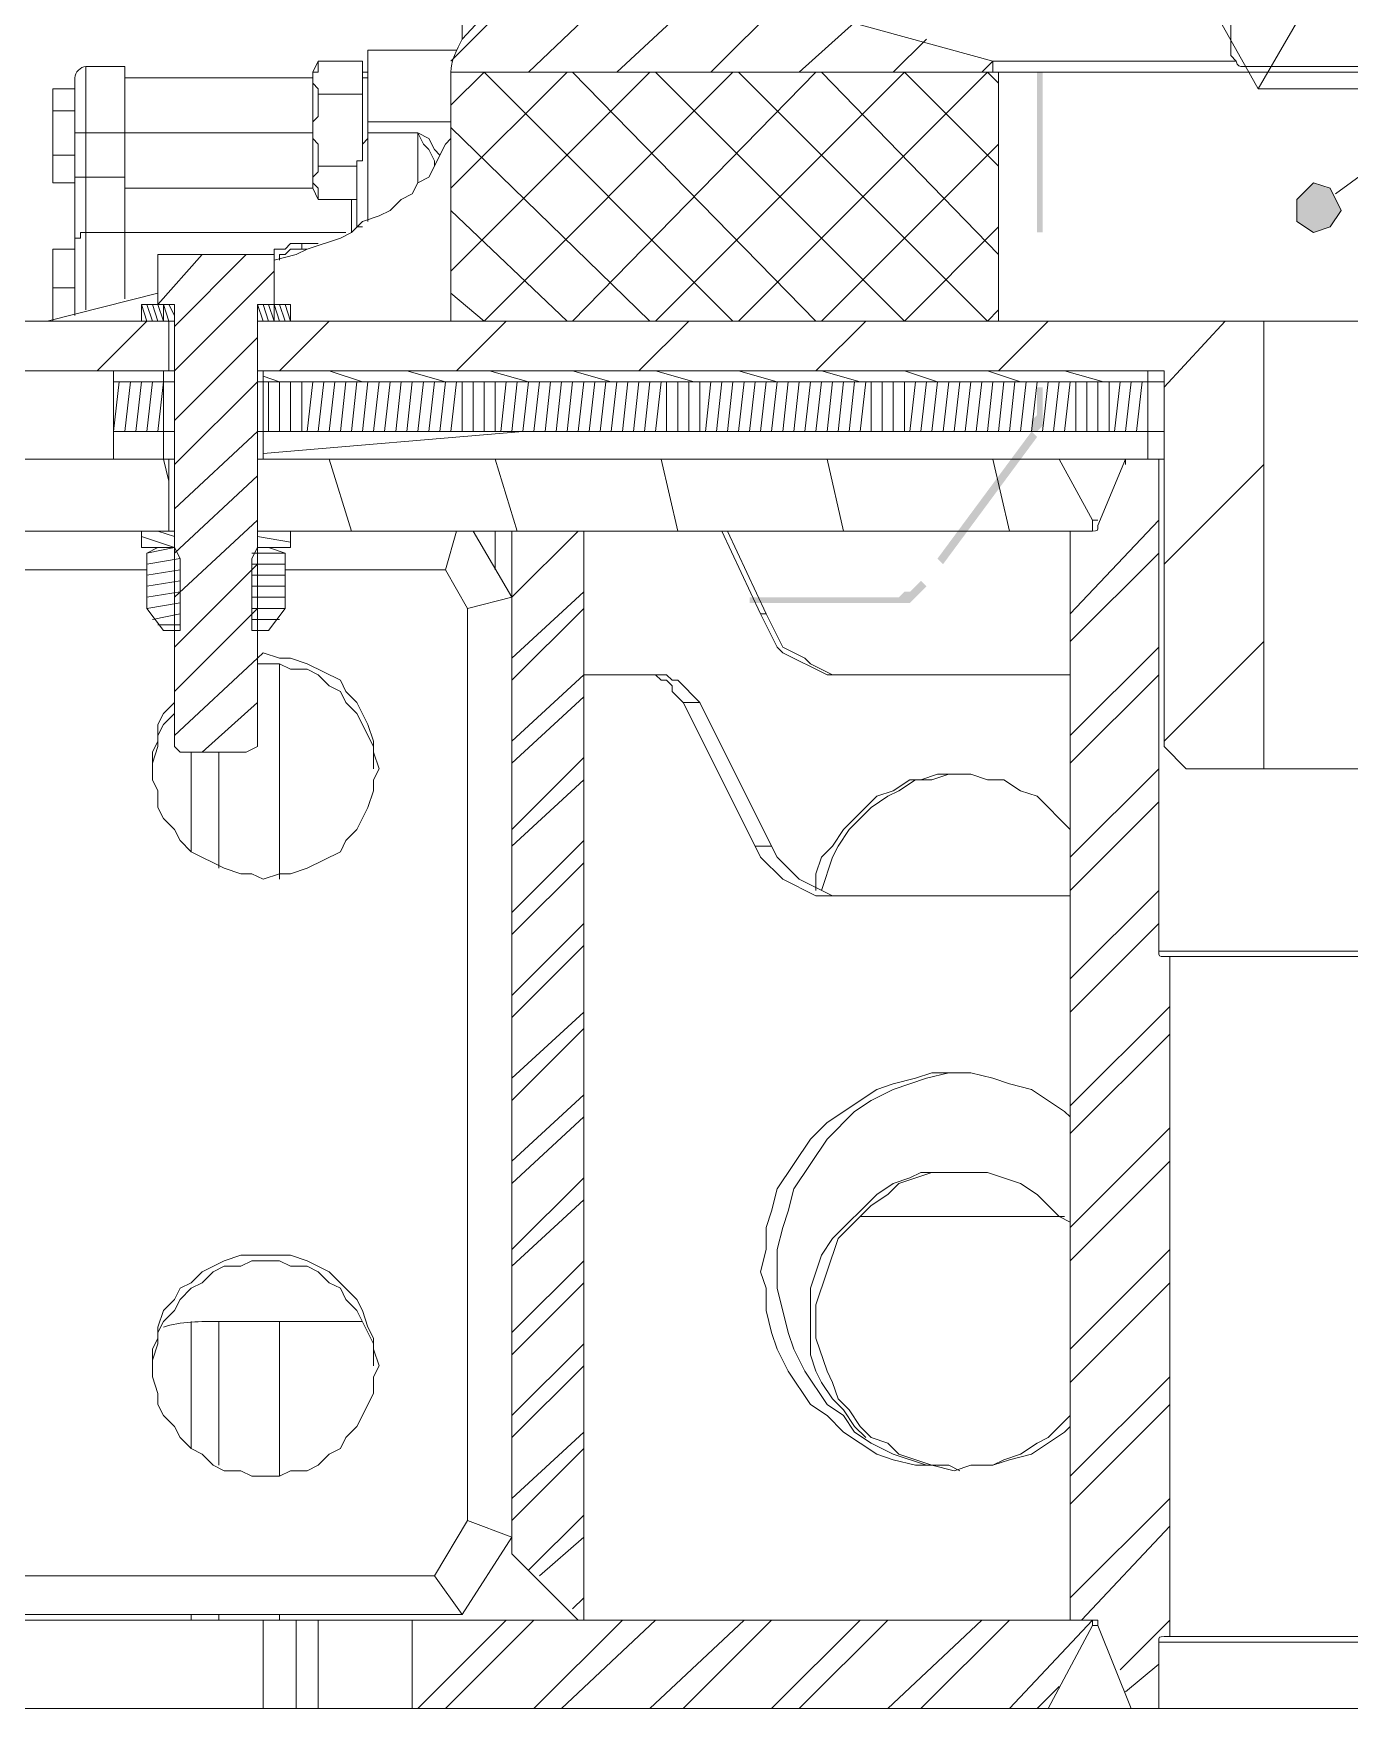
# Model space of a CAD drawing. Header units: millimetres. Extents: x 25083 to 52777, y 24772 to 45779.
# Drawn here: x 46236.4 to 46324.7, y 38561.6 to 38674.1 of the extents above; entities that cross this region are included whole.
import ezdxf

# ---------------------------------------------------------------- set-up
doc = ezdxf.new("R2010")
doc.units = ezdxf.units.MM

# ---------------------------------------------------------------- blocks, each defined once
blk = doc.blocks.new('zw$F4C5')
h = blk.add_hatch(color=7)
edge = h.paths.add_edge_path(flags=0)
edge.add_spline(control_points=[(193.48, 203.5), (193.48, 203.5), (193.48, 192.74), (193.48, 192.74), (193.48, 192.74), (193.85, 192.74), (193.85, 192.74), (193.85, 192.74), (193.85, 203.5), (193.85, 203.5), (193.85, 203.5), (193.48, 203.5), (193.48, 203.5), (193.48, 203.5), (193.48, 203.5), (193.48, 203.5)], knot_values=[0, 0, 0, 0, 1, 1, 1, 2, 2, 2, 3, 3, 3, 4, 4, 4, 5, 5, 5, 5], degree=3, periodic=0)
edge = h.paths.add_edge_path(flags=0)
edge.add_spline(control_points=[(193.48, 182.34), (193.48, 182.34), (193.48, 181.59), (193.48, 181.59), (193.48, 181.59), (193.85, 181.59), (193.85, 181.59), (193.85, 181.59), (193.85, 182.34), (193.85, 182.34), (193.85, 182.34), (193.48, 182.34), (193.48, 182.34), (193.48, 182.34), (193.48, 182.34), (193.48, 182.34)], knot_values=[0, 0, 0, 0, 1, 1, 1, 2, 2, 2, 3, 3, 3, 4, 4, 4, 5, 5, 5, 5], degree=3, periodic=0)
h = blk.add_hatch(color=7)
h.dxf.hatch_style = 2
h.paths.add_polyline_path([(213.9, 194.22), (213.16, 195.71), (212.05, 196.08), (210.93, 194.96), (210.93, 193.48), (212.05, 192.74), (213.16, 193.11)])
h = blk.add_hatch(color=7)
h.dxf.hatch_style = 2
h.paths.add_polyline_path([(193.48, 181.59), (193.48, 180.48), (193.11, 180.11), (193.11, 179.37), (193.48, 179.37), (193.85, 179.74), (193.85, 181.59)])
h = blk.add_hatch(color=7)
h.dxf.hatch_style = 2
h.paths.add_polyline_path([(193.11, 179.37), (186.79, 170.83), (187.16, 170.45), (193.48, 179)])
h = blk.add_hatch(color=7)
h.dxf.hatch_style = 2
h.paths.add_polyline_path([(185.68, 169.34), (184.94, 168.6), (184.57, 168.6), (184.19, 168.23), (183.45, 168.23), (183.45, 167.85), (184.94, 167.85), (186.05, 168.97)])
h = blk.add_hatch(color=7)
h.dxf.hatch_style = 2
h.paths.add_polyline_path([(183.45, 168.23), (174.17, 168.23), (174.17, 167.85), (183.45, 167.85)])
at = {"color": 7, "lineweight": 0}
for points in [[(208.33, 202.39), (223.19, 228.01)], [(167.11, 217.25), (154.11, 204.25)], [(208.33, 202.39), (201.65, 214.27)], [(167.11, 210.93), (159.31, 203.5)], [(170.45, 208.33), (165.25, 203.5)], [(176.4, 208.33), (171.57, 203.5)], [(181.22, 206.85), (177.51, 203.5)], [(186.05, 205.73), (183.82, 203.5)], [(190.51, 204.25), (189.76, 203.5)], [(156.34, 203.5), (154.11, 201.28)], [(161.91, 203.5), (154.11, 195.71)], [(167.48, 203.5), (154.11, 190.14)], [(173.05, 203.5), (156.34, 186.79)], [(156.34, 203.5), (173.05, 186.79)], [(178.62, 203.5), (162.28, 186.79)], [(162.28, 203.5), (178.62, 186.79)], [(184.57, 203.5), (167.85, 186.79)], [(167.85, 203.5), (184.57, 186.79)], [(190.14, 203.5), (173.42, 186.79)], [(173.42, 203.5), (190.14, 186.79)], [(179, 203.5), (190.88, 191.25)], [(184.57, 203.5), (190.88, 197.19)], [(190.14, 203.5), (190.88, 202.76)], [(223.19, 202.39), (208.33, 202.39)], [(213.53, 195.33), (223.19, 202.39)], [(154.11, 199.79), (167.48, 186.79)], [(190.88, 198.68), (179, 186.79)], [(154.11, 194.22), (161.91, 186.79)], [(190.88, 193.11), (184.57, 186.79)], [(137.4, 191.25), (134.43, 187.91)], [(140.37, 191.25), (135.55, 186.42)], [(142.23, 190.14), (135.55, 183.45)], [(154.11, 188.65), (156.34, 186.79)], [(133.69, 186.79), (130.35, 183.45)], [(133.32, 186.79), (133.32, 187.91)], [(133.69, 186.79), (133.32, 187.91)], [(134.06, 186.79), (133.69, 187.91)], [(134.43, 186.79), (134.06, 187.91)], [(134.8, 186.79), (134.43, 187.91)], [(134.8, 186.79), (134.8, 187.91)], [(135.17, 186.79), (134.8, 187.91)], [(135.55, 187.16), (135.17, 187.91)], [(141.49, 186.79), (141.12, 187.91)], [(141.12, 186.79), (141.12, 187.16)], [(141.86, 186.79), (141.49, 187.91)], [(142.23, 186.79), (141.86, 187.91)], [(142.23, 186.79), (142.23, 187.91)], [(142.6, 186.79), (142.23, 187.91)], [(142.97, 186.79), (142.6, 187.91)], [(145.94, 186.79), (142.6, 183.45)], [(143.34, 186.79), (142.97, 187.91)], [(143.34, 187.54), (143.34, 187.91)], [(157.83, 186.79), (154.49, 183.45)], [(170.08, 186.79), (166.74, 183.45)], [(181.97, 186.79), (178.62, 183.45)], [(190.88, 187.54), (190.14, 186.79)], [(194.22, 186.79), (190.88, 183.45)], [(206.1, 186.79), (202.02, 182.34)], [(141.12, 185.68), (135.55, 180.11)], [(145.94, 183.45), (148.17, 182.71)], [(151.14, 183.45), (153.74, 182.71)], [(156.71, 183.45), (159.31, 182.71)], [(162.28, 183.45), (164.88, 182.71)], [(167.85, 183.45), (170.45, 182.71)], [(173.42, 183.45), (176.02, 182.71)], [(179, 183.45), (181.59, 182.71)], [(184.57, 183.45), (186.79, 182.71)], [(190.14, 183.45), (192.36, 182.71)], [(195.33, 183.45), (197.93, 182.71)], [(131.83, 182.71), (131.46, 179.37)], [(131.46, 182.71), (131.83, 182.71)], [(132.58, 182.71), (132.2, 179.37)], [(133.32, 182.71), (132.95, 179.37)], [(134.06, 182.71), (133.69, 179.37)], [(134.8, 182.71), (134.43, 179.37)], [(141.12, 182.71), (135.55, 177.14)], [(141.49, 183.08), (142.6, 182.71)], [(141.86, 182.71), (141.86, 179.37)], [(142.6, 182.71), (142.6, 179.37)], [(143.34, 182.71), (143.34, 179.37)], [(144.09, 182.71), (144.09, 179.37)], [(144.83, 182.71), (144.46, 179.37)], [(145.57, 182.71), (145.2, 179.37)], [(146.32, 182.71), (145.94, 179.37)], [(147.06, 182.71), (146.69, 179.37)], [(147.8, 182.71), (147.43, 179.37)], [(148.54, 182.71), (148.17, 179.37)], [(149.29, 182.71), (148.91, 179.37)], [(150.03, 182.71), (149.66, 179.37)], [(150.77, 182.71), (150.4, 179.37)], [(151.51, 182.71), (151.14, 179.37)], [(152.26, 182.71), (151.89, 179.37)], [(153, 182.71), (152.63, 179.37)], [(153.74, 182.71), (153.37, 179.37)], [(154.49, 182.71), (154.11, 179.37)], [(154.86, 182.71), (154.86, 179.37)], [(155.6, 182.71), (155.6, 179.37)], [(156.34, 182.71), (156.34, 179.37)], [(157.08, 182.71), (157.08, 179.37)], [(157.83, 182.71), (157.46, 179.37)], [(158.57, 182.71), (158.2, 179.37)], [(159.31, 182.71), (158.94, 179.37)], [(160.06, 182.71), (159.68, 179.37)], [(160.8, 182.71), (160.43, 179.37)], [(161.54, 182.71), (161.17, 179.37)], [(162.28, 182.71), (161.91, 179.37)], [(163.03, 182.71), (162.66, 179.37)], [(163.77, 182.71), (163.4, 179.37)], [(164.51, 182.71), (164.14, 179.37)], [(165.25, 182.71), (164.88, 179.37)], [(166, 182.71), (165.63, 179.37)], [(166.74, 182.71), (166.37, 179.37)], [(167.48, 182.71), (167.11, 179.37)], [(168.23, 182.71), (167.85, 179.37)], [(168.6, 182.71), (168.6, 179.37)], [(169.34, 182.71), (169.34, 179.37)], [(170.08, 182.71), (170.08, 179.37)], [(170.83, 182.71), (170.83, 179.37)], [(171.57, 182.71), (171.2, 179.37)], [(172.31, 182.71), (171.94, 179.37)], [(173.05, 182.71), (172.68, 179.37)], [(173.8, 182.71), (173.42, 179.37)], [(174.54, 182.71), (174.17, 179.37)], [(175.28, 182.71), (174.91, 179.37)], [(176.02, 182.71), (175.65, 179.37)], [(176.77, 182.71), (176.4, 179.37)], [(177.51, 182.71), (177.14, 179.37)], [(178.25, 182.71), (177.88, 179.37)], [(179, 182.71), (178.62, 179.37)], [(179.74, 182.71), (179.37, 179.37)], [(180.48, 182.71), (180.11, 179.37)], [(181.22, 182.71), (180.85, 179.37)], [(181.97, 182.71), (181.59, 179.37)], [(182.34, 182.71), (182.34, 179.37)], [(183.08, 182.71), (183.08, 179.37)], [(183.82, 182.71), (183.82, 179.37)], [(184.57, 182.71), (184.57, 179.37)], [(185.31, 182.71), (184.94, 179.37)], [(186.05, 182.71), (185.68, 179.37)], [(186.79, 182.71), (186.42, 179.37)], [(187.54, 182.71), (187.16, 179.37)], [(188.28, 182.71), (187.91, 179.37)], [(189.02, 182.71), (188.65, 179.37)], [(189.76, 182.71), (189.39, 179.37)], [(190.51, 182.71), (190.14, 179.37)], [(191.25, 182.71), (190.88, 179.37)], [(191.99, 182.71), (191.62, 179.37)], [(192.74, 182.71), (192.36, 179.37)], [(193.48, 182.71), (193.11, 179.37)], [(194.22, 182.71), (193.85, 179.37)], [(194.96, 182.71), (194.59, 179.37)], [(195.71, 182.71), (195.33, 179.37)], [(196.08, 182.71), (196.08, 179.37)], [(196.82, 182.71), (196.82, 179.37)], [(197.56, 182.71), (197.56, 179.37)], [(198.31, 182.71), (198.31, 179.37)], [(199.05, 182.71), (198.68, 179.37)], [(199.79, 182.71), (199.42, 179.37)], [(200.53, 182.71), (200.16, 179.37)], [(141.12, 179.37), (135.55, 174.17)], [(158.94, 179.37), (141.49, 177.88)], [(135.17, 176.02), (134.8, 177.51)], [(142.23, 177.51), (142.97, 177.51)], [(147.43, 172.68), (145.94, 177.51)], [(153.74, 177.51), (154.49, 177.51)], [(158.57, 172.68), (157.08, 177.51)], [(165.25, 177.51), (166, 177.51)], [(169.34, 172.68), (168.23, 177.51)], [(176.77, 177.51), (177.51, 177.51)], [(180.48, 172.68), (179.37, 177.51)], [(188.28, 177.51), (189.02, 177.51)], [(191.62, 172.68), (190.51, 177.51)], [(199.42, 177.51), (199.42, 177.14)], [(199.79, 177.51), (200.16, 177.51)], [(208.7, 177.14), (202.02, 170.45)], [(141.12, 176.4), (135.55, 171.2)], [(141.12, 173.42), (135.55, 168.23)], [(201.65, 173.42), (195.71, 167.11)], [(133.32, 172.31), (135.55, 171.57)], [(134.43, 172.68), (135.55, 172.31)], [(141.12, 172.31), (143.34, 171.94)], [(162.66, 172.68), (158.2, 168.23)], [(135.55, 171.57), (133.69, 171.2)], [(142.97, 171.2), (140.75, 171.2)], [(141.12, 171.57), (141.49, 171.57)], [(201.65, 171.2), (195.71, 165.25)], [(135.92, 170.83), (133.69, 170.45)], [(135.92, 170.08), (133.69, 169.71)], [(141.12, 170.45), (135.55, 164.88)], [(142.97, 170.45), (140.75, 170.45)], [(135.92, 169.34), (133.69, 168.97)], [(142.97, 169.71), (140.75, 169.71)], [(142.97, 168.97), (140.75, 168.97)], [(135.92, 168.6), (133.69, 168.23)], [(135.92, 167.85), (133.69, 167.48)], [(142.97, 168.23), (140.75, 168.23)], [(163.03, 168.6), (158.2, 164.14)], [(135.92, 167.11), (134.06, 166.74)], [(141.12, 167.48), (135.55, 161.91)], [(142.97, 167.48), (140.75, 167.48)], [(142.6, 166.74), (140.75, 166.74)], [(163.03, 167.48), (158.2, 162.66)], [(135.92, 166.37), (134.43, 166.37)], [(201.65, 164.88), (195.71, 158.94)], [(208.7, 165.25), (202.02, 158.57)], [(141.12, 164.14), (135.55, 158.94)], [(163.03, 163.03), (158.2, 158.57)], [(201.65, 163.03), (195.71, 157.08)], [(141.12, 161.17), (137.4, 157.83)], [(163.03, 161.54), (158.2, 157.08)], [(163.03, 157.46), (158.2, 152.63)], [(201.65, 156.71), (195.71, 150.77)], [(163.03, 155.97), (158.2, 151.51)], [(201.65, 154.49), (195.71, 148.54)], [(163.03, 151.89), (158.2, 147.06)], [(163.03, 150.4), (158.2, 145.57)], [(201.65, 148.54), (195.71, 142.6)], [(163.03, 146.32), (158.2, 141.49)], [(201.65, 146.32), (195.71, 140.37)], [(163.03, 144.83), (158.2, 140)], [(202.39, 140.75), (195.71, 134.06)], [(163.03, 140.37), (158.2, 135.92)], [(163.03, 139.26), (158.2, 134.43)], [(202.39, 138.89), (195.71, 132.2)], [(163.03, 134.8), (158.2, 130.35)], [(163.03, 133.32), (158.2, 128.86)], [(202.39, 132.58), (195.71, 125.89)], [(202.39, 130.35), (195.71, 123.66)], [(163.03, 129.23), (158.2, 124.41)], [(163.03, 127.75), (158.2, 123.29)], [(202.39, 124.41), (195.71, 117.72)], [(163.03, 123.66), (158.2, 118.83)], [(163.03, 122.18), (158.2, 117.35)], [(202.39, 122.18), (195.71, 115.49)], [(163.03, 118.09), (158.2, 113.26)], [(163.03, 116.61), (158.2, 111.78)], [(202.39, 115.86), (195.71, 109.18)], [(202.39, 114.01), (195.71, 107.32)], [(163.03, 112.15), (158.2, 107.69)], [(163.03, 111.04), (158.2, 106.21)], [(202.39, 107.69), (195.71, 101.01)], [(163.03, 106.58), (159.31, 102.87)], [(202.39, 105.84), (196.45, 99.52)], [(163.03, 105.09), (160.06, 102.5)], [(163.03, 101.01), (162.28, 100.27)], [(151.89, 99.52), (151.51, 99.52)], [(157.83, 99.52), (151.89, 93.58)], [(159.68, 99.52), (153.74, 93.58)], [(165.63, 99.52), (159.68, 93.58)], [(167.85, 99.52), (161.54, 93.58)], [(173.8, 99.52), (167.48, 93.58)], [(175.65, 99.52), (169.71, 93.58)], [(181.59, 99.52), (175.65, 93.58)], [(183.45, 99.52), (177.51, 93.58)], [(189.76, 99.52), (183.45, 93.58)], [(191.62, 99.52), (185.68, 93.58)], [(197.19, 99.52), (191.62, 93.58)], [(202.39, 99.52), (199.05, 96.18)], [(201.65, 96.55), (199.42, 94.7)], [(194.96, 95.07), (193.48, 93.58)]]:
    blk.add_lwpolyline(points, dxfattribs=at)
at = {"color": 7, "lineweight": 5}
for points in [[(164.51, 216.13), (154.86, 205.73)], [(190.51, 204.25), (175.65, 208.33)], [(154.86, 207.96), (154.86, 205.73)], [(206.48, 207.59), (206.48, 204.62)], [(148.54, 193.48), (148.54, 204.99)], [(154.49, 204.99), (148.54, 204.99)], [(154.49, 204.99), (148.54, 204.99)], [(129.6, 187.54), (129.6, 203.88)], [(132.2, 203.88), (129.6, 203.88)], [(132.2, 188.28), (132.2, 203.88)], [(145.2, 204.25), (145.2, 203.5), (144.83, 203.5), (144.83, 203.13)], [(144.83, 203.5), (145.2, 204.25)], [(144.83, 203.5), (145.2, 204.25)], [(148.17, 204.25), (145.2, 204.25)], [(148.17, 204.25), (145.2, 204.25)], [(148.17, 197.93), (148.17, 204.25)], [(190.51, 204.25), (190.51, 203.5)], [(190.51, 204.25), (206.85, 204.25)], [(216.13, 203.88), (207.22, 203.88)], [(128.86, 187.16), (128.86, 203.13)], [(144.83, 203.13), (132.2, 203.13)], [(144.83, 195.71), (144.83, 203.5)], [(144.83, 203.13), (144.83, 202.76), (145.2, 202.39), (145.2, 202.02)], [(148.17, 203.5), (148.54, 203.5)], [(148.54, 203.5), (148.17, 203.5)], [(148.17, 203.5), (148.17, 198.68)], [(148.17, 203.13), (148.54, 203.13)], [(154.11, 203.5), (154.11, 186.79)], [(154.11, 203.5), (269.24, 203.5)], [(190.88, 203.5), (190.88, 186.79)], [(127.38, 201.65), (127.38, 202.39)], [(128.86, 202.39), (127.38, 202.39)], [(127.38, 202.39), (127.38, 202.02)], [(127.38, 196.82), (127.38, 202.02)], [(127.38, 200.91), (127.38, 201.65)], [(145.2, 202.02), (145.2, 200.53), (144.83, 200.16), (144.83, 199.79)], [(148.17, 202.02), (145.2, 202.02)], [(127.38, 199.42), (127.38, 200.91)], [(128.86, 200.91), (127.38, 200.91)], [(127.38, 197.93), (127.38, 199.42)], [(128.86, 199.42), (129.6, 199.42)], [(129.6, 199.42), (144.83, 199.42)], [(154.11, 199.42), (154.11, 199.05), (153.74, 198.68), (152.63, 196.45), (151.89, 196.08), (151.51, 195.33), (150.77, 194.96), (150.03, 194.22), (149.29, 193.85), (148.17, 193.48), (147.43, 192.74), (146.69, 192.36), (144.46, 191.62), (143.72, 191.25)], [(144.83, 199.79), (144.83, 199.05), (145.2, 198.68), (145.2, 197.19)], [(154.11, 200.16), (148.54, 200.16)], [(151.89, 199.42), (148.54, 199.42)], [(151.89, 196.08), (151.89, 199.42)], [(151.89, 199.42), (152.26, 198.68), (152.63, 198.31), (153, 197.56), (153, 197.19)], [(151.89, 199.42), (152.63, 199.05), (153, 198.31), (153.37, 197.93)], [(147.8, 196.82), (147.8, 197.56), (148.17, 197.56), (148.17, 198.68), (148.54, 199.05)], [(127.38, 197.19), (127.38, 197.93)], [(128.86, 197.93), (127.38, 197.93)], [(127.38, 196.08), (127.38, 197.19)], [(145.2, 197.19), (145.2, 196.82), (144.83, 196.45), (144.83, 196.08)], [(147.8, 197.19), (145.2, 197.19)], [(127.38, 196.08), (127.38, 196.82)], [(128.86, 196.08), (127.38, 196.08)], [(128.86, 196.45), (129.6, 196.45)], [(132.2, 196.45), (129.6, 196.45)], [(144.83, 196.08), (145.2, 195.71), (145.2, 194.96)], [(147.8, 193.11), (147.8, 196.82)], [(132.2, 195.71), (144.83, 195.71)], [(144.83, 195.71), (145.2, 194.96)], [(147.8, 194.96), (145.2, 194.96)], [(147.43, 194.96), (147.43, 192.74)], [(128.86, 191.99), (128.86, 192.36), (129.23, 192.36), (129.23, 192.74), (129.6, 192.74)], [(132.2, 192.74), (129.6, 192.74)], [(132.2, 192.74), (147.06, 192.74)], [(147.8, 193.48), (147.8, 193.11), (148.17, 193.11)], [(127.38, 186.79), (127.38, 191.62)], [(127.38, 190.14), (127.38, 191.62)], [(128.86, 191.62), (127.38, 191.62)], [(144.09, 191.99), (143.34, 191.99), (142.97, 191.62), (142.23, 191.62), (142.23, 191.25), (141.86, 191.25)], [(144.09, 191.62), (143.34, 191.62), (142.97, 191.25), (142.6, 191.25), (142.6, 190.88)], [(144.09, 191.62), (144.09, 191.99)], [(145.2, 191.99), (144.09, 191.99)], [(144.46, 191.62), (144.09, 191.62)], [(134.43, 191.25), (134.43, 187.91)], [(134.43, 191.25), (142.23, 191.25)], [(142.23, 191.25), (142.23, 187.91)], [(143.72, 191.25), (142.23, 190.88)], [(127.38, 189.02), (127.38, 190.14)], [(134.43, 188.65), (127, 186.79)], [(127.38, 187.54), (127.38, 189.02)], [(128.86, 189.02), (127.38, 189.02)], [(121.43, 186.79), (135.55, 186.79)], [(127.38, 186.79), (127.38, 187.54)], [(133.32, 186.79), (133.32, 187.91)], [(133.32, 187.91), (135.55, 187.91)], [(135.17, 183.45), (135.17, 186.79)], [(135.55, 186.79), (135.55, 187.91)], [(135.55, 158.2), (135.55, 187.54)], [(141.12, 186.79), (141.12, 187.91)], [(141.12, 187.91), (143.34, 187.91)], [(141.12, 158.2), (141.12, 187.54)], [(141.12, 183.45), (141.12, 186.79)], [(141.12, 186.79), (274.81, 186.79)], [(141.86, 187.91), (142.23, 187.91)], [(143.34, 186.79), (143.34, 187.91)], [(208.7, 156.71), (208.7, 186.79)], [(135.55, 183.45), (121.43, 183.45)], [(131.46, 183.45), (131.46, 177.51)], [(134.8, 183.45), (134.8, 177.51)], [(202.02, 183.45), (141.12, 183.45)], [(141.49, 183.45), (141.49, 177.51)], [(200.91, 183.45), (200.91, 177.51)], [(202.02, 183.45), (202.02, 158.2)], [(135.55, 182.71), (131.46, 182.71)], [(202.02, 182.71), (141.12, 182.71)], [(135.55, 179.37), (131.46, 179.37)], [(202.02, 179.37), (141.12, 179.37)], [(114.75, 177.51), (135.55, 177.51)], [(135.55, 177.51), (131.46, 177.51)], [(135.17, 177.51), (135.17, 172.68)], [(141.12, 177.51), (141.12, 172.68)], [(141.12, 177.51), (202.02, 177.51)], [(202.02, 177.51), (141.12, 177.51)], [(194.96, 177.51), (197.19, 173.42)], [(197.56, 173.05), (199.42, 177.51)], [(201.65, 177.51), (201.65, 144.46)], [(197.19, 173.42), (197.19, 172.68)], [(197.56, 173.42), (197.19, 173.42)], [(109.92, 172.68), (135.55, 172.68)], [(133.32, 172.68), (133.32, 171.57)], [(135.55, 172.68), (135.55, 171.57)], [(141.12, 172.68), (141.12, 171.57)], [(141.12, 172.68), (197.19, 172.68)], [(143.34, 172.68), (143.34, 171.57)], [(154.49, 172.68), (153.74, 170.08)], [(158.2, 168.23), (155.6, 172.68)], [(157.08, 170.08), (157.08, 172.68)], [(158.2, 103.98), (158.2, 172.68)], [(162.66, 172.68), (158.2, 168.23)], [(163.03, 172.68), (163.03, 99.52)], [(163.03, 163.03), (163.03, 172.68)], [(172.31, 172.68), (174.91, 167.11)], [(172.68, 172.68), (175.28, 167.11)], [(195.71, 99.52), (195.71, 172.68)], [(133.32, 171.57), (135.55, 171.57)], [(134.43, 171.57), (133.69, 171.2)], [(133.69, 171.2), (133.69, 167.48)], [(135.55, 171.57), (135.92, 170.83)], [(141.12, 171.57), (140.75, 170.83)], [(141.12, 171.57), (143.34, 171.57)], [(141.86, 171.57), (142.97, 171.2)], [(142.97, 171.2), (142.97, 167.48)], [(133.69, 170.08), (116.61, 170.08)], [(135.92, 170.83), (135.92, 166)], [(140.75, 170.83), (140.75, 166)], [(153.74, 170.08), (142.97, 170.08)], [(155.23, 167.48), (153.74, 170.08)], [(155.23, 167.48), (158.2, 168.23)], [(133.69, 167.48), (134.8, 166)], [(142.97, 167.48), (141.86, 166)], [(155.23, 106.21), (155.23, 167.48)], [(180.85, 163.03), (179.37, 163.03), (176.4, 164.51), (176.02, 164.88), (174.91, 167.11)], [(174.91, 167.11), (175.28, 167.11)], [(175.28, 167.11), (176.4, 164.88), (177.88, 164.14), (178.25, 163.77), (179.74, 163.03), (180.48, 163.03)], [(134.8, 166), (135.92, 166)], [(140.75, 166), (141.86, 166)], [(141.49, 164.51), (141.12, 164.14)], [(149.29, 156.71), (148.91, 157.83), (148.91, 158.57), (148.54, 159.68), (147.8, 161.17), (147.06, 161.91), (146.69, 162.66), (144.46, 163.77), (143.34, 164.14), (142.6, 164.14), (141.49, 164.51)], [(141.49, 163.77), (141.12, 163.77)], [(148.91, 156.71), (148.91, 158.2), (147.8, 160.43), (147.06, 161.17), (146.69, 161.91), (145.94, 162.28), (145.2, 163.03), (144.46, 163.4), (143.34, 163.4), (142.6, 163.77), (141.49, 163.77)], [(142.6, 163.77), (142.6, 149.29)], [(163.03, 163.03), (167.85, 163.03)], [(169.71, 161.17), (168.97, 161.91), (168.97, 162.28), (168.6, 162.66), (168.23, 162.66), (167.85, 163.03), (166.74, 163.03)], [(167.85, 163.03), (168.6, 163.03), (168.97, 162.66), (169.34, 162.66), (170.83, 161.17)], [(180.48, 163.03), (181.22, 163.03)], [(180.85, 163.03), (195.33, 163.03)], [(195.71, 163.03), (195.33, 163.03)], [(135.55, 161.17), (134.8, 160.43), (134.43, 159.68), (134.43, 158.57), (134.06, 157.83), (134.06, 156.71)], [(174.54, 151.51), (169.71, 161.17)], [(169.71, 161.17), (170.83, 161.17)], [(175.65, 151.51), (170.83, 161.17)], [(135.55, 160.8), (135.55, 160.43), (134.8, 159.68), (134.43, 158.94), (134.43, 158.2), (134.06, 157.08)], [(135.92, 157.83), (135.55, 158.2)], [(135.92, 157.83), (140.37, 157.83)], [(136.66, 157.83), (136.66, 151.14)], [(138.52, 150.03), (138.52, 157.83)], [(140.37, 157.83), (141.12, 158.2)], [(203.5, 156.71), (202.02, 158.2)], [(134.06, 157.08), (134.06, 156.71)], [(134.06, 156.71), (134.06, 155.97), (134.43, 155.23), (134.43, 154.11), (134.8, 153.37), (135.55, 152.63), (135.92, 151.89), (136.66, 151.14), (138.89, 150.03), (140, 149.66), (140.75, 149.66), (141.49, 149.29)], [(141.49, 149.29), (142.6, 149.66), (143.34, 149.66), (144.46, 150.03), (146.69, 151.14), (147.06, 151.89), (147.8, 152.63), (148.54, 154.11), (148.91, 155.23), (148.91, 155.97), (149.29, 156.71)], [(203.5, 156.71), (219.47, 156.71)], [(187.91, 156.34), (186.79, 156.34), (185.68, 155.97), (184.94, 155.97), (183.82, 155.23), (182.71, 154.86), (180.48, 152.63), (179.74, 151.51), (179, 150.77), (178.62, 149.66), (178.62, 148.54)], [(188.28, 156.34), (187.54, 156.34), (186.42, 155.97), (185.31, 155.97), (184.19, 155.23), (183.45, 154.86), (182.34, 154.11), (180.85, 152.63), (180.11, 151.51), (179.74, 150.77), (179, 148.54)], [(195.71, 152.63), (193.48, 154.86), (192.36, 155.23), (191.25, 155.97), (190.14, 155.97), (189.02, 156.34), (187.91, 156.34)], [(180.11, 148.17), (178.62, 148.17), (176.4, 149.29), (174.91, 150.77), (174.54, 151.51)], [(175.65, 151.51), (174.54, 151.51)], [(175.65, 151.51), (176.02, 150.77), (177.51, 149.29), (179.74, 148.17), (181.22, 148.17)], [(195.33, 148.17), (180.11, 148.17)], [(195.71, 148.17), (195.33, 148.17)], [(221.7, 144.46), (201.65, 144.46)], [(202.02, 144.09), (221.33, 144.09)], [(202.39, 98.41), (202.39, 144.09)], [(187.91, 136.29), (186.42, 136.29), (185.31, 135.92), (183.82, 135.55), (182.71, 135.17), (179.37, 132.95), (178.25, 131.83), (176.02, 128.49), (175.65, 127), (175.28, 125.89), (175.28, 124.41), (174.91, 122.92)], [(188.28, 136.29), (187.54, 136.29), (186.05, 135.92), (183.82, 135.17), (182.34, 134.43), (181.22, 133.69), (179.37, 131.83), (177.14, 128.49), (176.77, 127), (176.4, 125.89), (176.02, 124.41), (176.02, 122.92)], [(195.71, 133.32), (195.33, 133.69), (193.11, 135.17), (191.62, 135.55), (190.51, 135.92), (189.02, 136.29), (187.91, 136.29)], [(187.91, 129.6), (185.68, 129.6), (184.94, 129.23), (183.82, 128.86), (182.71, 128.12), (179.74, 125.15), (179, 124.03), (178.25, 121.81), (178.25, 119.58)], [(188.28, 129.6), (186.42, 129.6), (184.19, 128.86), (183.45, 128.12), (182.34, 127.38), (180.11, 125.15), (178.62, 120.69), (178.62, 119.58)], [(195.71, 126.26), (194.96, 126.63), (193.48, 128.12), (192.36, 128.86), (190.14, 129.6), (187.91, 129.6)], [(181.59, 126.63), (195.33, 126.63)], [(141.49, 124.03), (140, 124.03), (138.89, 123.66), (137.4, 122.92), (136.66, 122.18), (135.92, 121.81), (135.55, 121.06), (134.8, 120.32), (134.43, 119.21), (134.43, 118.46), (134.06, 117.72), (134.06, 116.61)], [(149.29, 116.61), (148.91, 117.72), (148.91, 118.46), (148.54, 119.21), (148.17, 120.32), (147.8, 121.06), (145.94, 122.92), (144.46, 123.66), (143.34, 124.03), (141.49, 124.03)], [(141.49, 123.66), (140.75, 123.66), (140, 123.29), (138.89, 123.29), (138.15, 122.92), (137.4, 122.18), (136.66, 121.81), (135.92, 121.06), (135.55, 120.32), (134.8, 119.58), (134.43, 118.83), (134.43, 118.09), (134.06, 116.98)], [(148.91, 116.61), (148.91, 118.09), (147.8, 120.32), (147.06, 121.06), (146.69, 121.81), (145.94, 122.18), (145.2, 122.92), (144.46, 123.29), (143.34, 123.29), (142.6, 123.66), (141.49, 123.66)], [(174.91, 122.92), (175.28, 121.81), (175.28, 120.32), (175.65, 118.83), (176.02, 117.72), (176.77, 116.24), (178.25, 114.01), (179.37, 113.26), (180.48, 112.15), (182.71, 110.66), (183.82, 110.29), (185.31, 109.92), (186.42, 109.92), (187.91, 109.55)], [(176.02, 122.92), (176.02, 121.81), (176.77, 118.83), (177.14, 117.72), (177.88, 116.24), (179.37, 114.01), (180.48, 113.26), (181.22, 112.15), (182.34, 111.41), (183.82, 110.66), (186.05, 109.92), (187.54, 109.92)], [(158.2, 122.55), (158.2, 121.43)], [(136.66, 111.04), (136.66, 119.58)], [(138.52, 109.92), (138.52, 119.58)], [(148.17, 119.58), (138.52, 119.58)], [(142.6, 109.18), (142.6, 119.58)], [(178.25, 119.58), (178.25, 117.35), (178.62, 116.24), (179, 115.49), (179.74, 114.38), (180.48, 113.64), (181.22, 112.52), (181.97, 111.78)], [(178.62, 119.58), (178.62, 118.46), (179.37, 116.24), (179.74, 115.49), (180.11, 114.38), (180.85, 113.64), (181.59, 112.52), (182.34, 111.78), (183.45, 111.41), (184.19, 110.66), (186.42, 109.92)], [(158.2, 118.46), (158.2, 116.61)], [(134.06, 116.98), (134.06, 116.61)], [(134.06, 116.61), (134.06, 115.86), (134.43, 114.75), (134.43, 114.01), (134.8, 113.26), (135.55, 112.52), (135.92, 111.78), (136.66, 111.04), (137.4, 110.66), (138.15, 109.92), (138.89, 109.55), (140, 109.55), (140.75, 109.18), (141.49, 109.18)], [(141.49, 109.18), (142.6, 109.18), (143.34, 109.55), (144.46, 109.55), (145.2, 109.92), (145.94, 110.66), (146.69, 111.04), (147.06, 111.78), (147.8, 112.52), (148.91, 114.75), (148.91, 115.86), (149.29, 116.61)], [(158.2, 114.01), (158.2, 112.52)], [(187.91, 109.55), (189.02, 109.92), (190.51, 109.92), (191.62, 110.29), (193.11, 110.66), (195.33, 112.15), (195.71, 112.52)], [(190.51, 109.92), (191.25, 110.29), (192.36, 110.66), (193.48, 111.41), (194.22, 111.78), (195.71, 113.26)], [(187.54, 109.92), (188.28, 109.55)], [(153, 102.5), (155.23, 106.21)], [(158.2, 105.09), (155.23, 106.21)], [(154.86, 99.9), (158.2, 105.09)], [(158.2, 105.09), (154.86, 99.9)], [(162.66, 99.52), (158.2, 103.98)], [(95.07, 102.5), (153, 102.5)], [(153, 102.5), (154.86, 99.9)], [(93.58, 99.9), (154.86, 99.9)], [(154.86, 99.9), (93.95, 99.9)], [(95.07, 99.52), (197.19, 99.52)], [(136.66, 99.52), (136.66, 99.9)], [(138.52, 99.52), (138.52, 99.9)], [(141.49, 93.58), (141.49, 99.52)], [(142.6, 99.52), (142.6, 99.9)], [(143.72, 93.58), (143.72, 99.52)], [(145.2, 99.52), (145.2, 93.58)], [(151.51, 99.52), (151.51, 93.58)], [(194.22, 93.58), (197.19, 99.15)], [(197.19, 99.52), (197.19, 99.15)], [(197.19, 99.15), (197.56, 99.15)], [(197.56, 99.15), (197.56, 99.52)], [(199.79, 93.58), (197.56, 99.15)], [(201.65, 93.58), (201.65, 98.04)], [(201.65, 98.04), (221.7, 98.04)], [(221.33, 98.41), (202.02, 98.41)], [(80.21, 93.58), (249.18, 93.58)]]:
    blk.add_lwpolyline(points, dxfattribs=at)
at = {"color": 7, "lineweight": 0}
blk.add_lwpolyline([(213.9, 194.22), (213.16, 195.71), (212.05, 196.08), (210.93, 194.96), (210.93, 193.48), (212.05, 192.74), (213.16, 193.11)], close=True, dxfattribs=at)
at = {"color": 7, "lineweight": 5}
for points in [[(154.86, 205.73), (154.49, 204.99), (154.11, 204.25), (154.11, 203.5)], [(129.6, 203.88), (129.23, 203.88), (128.86, 203.5), (128.86, 203.13)], [(206.48, 204.62), (206.48, 204.62), (206.85, 204.25), (206.85, 204.25)], [(206.85, 204.25), (206.85, 203.88), (207.22, 203.88), (207.22, 203.88)], [(135.55, 187.54), (135.55, 187.91), (135.55, 187.91), (135.55, 187.91)], [(141.12, 187.91), (141.12, 187.91), (141.12, 187.91), (141.12, 187.54)], [(197.19, 172.68), (197.56, 172.68), (197.56, 172.68), (197.56, 173.05)], [(201.65, 144.46), (201.65, 144.09), (201.65, 144.09), (202.02, 144.09)], [(138.52, 119.58), (137.4, 119.58), (135.92, 119.58), (134.8, 119.21)], [(197.56, 99.52), (197.56, 99.52), (197.56, 99.52), (197.19, 99.52)], [(202.02, 98.41), (201.65, 98.41), (201.65, 98.41), (201.65, 98.04)]]:
    blk.add_open_spline(points, degree=3, dxfattribs=at)

msp = doc.modelspace()

# ---------------------------------------------------------------- block references
msp.add_blockref('zw$F4C5', (46110.278, 38468.039))

doc.saveas('drawing.dxf')
